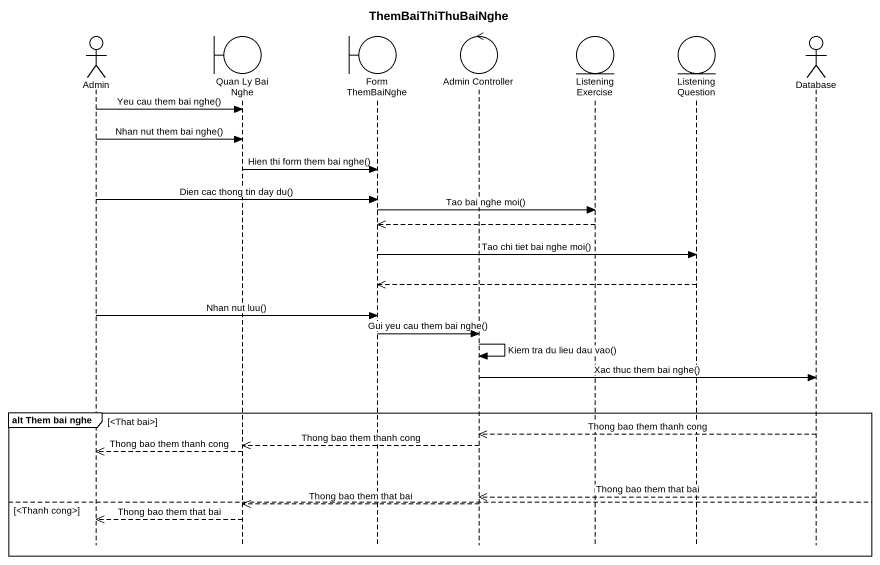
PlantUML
@startuml
title ThemBaiThiThuBaiNghe
hide footbox
actor Admin
boundary "Quan Ly Bai Nghe" as Quan_Ly_Bai_Nghe
boundary "Form ThemBaiNghe" as Form_ThemBaiNghe
control "Admin Controller" as Admin_Controller
entity "Listening Exercise" as Listening_Exercise
entity "Listening Question" as Listening_Question
actor "Database" as Database_

Admin -> Quan_Ly_Bai_Nghe : Yeu cau them bai nghe()
Admin -> Quan_Ly_Bai_Nghe : Nhan nut them bai nghe()
Quan_Ly_Bai_Nghe -> Form_ThemBaiNghe : Hien thi form them bai nghe()
Admin -> Form_ThemBaiNghe : Dien cac thong tin day du()
Form_ThemBaiNghe -> Listening_Exercise : Tao bai nghe moi()
Listening_Exercise -->> Form_ThemBaiNghe
Form_ThemBaiNghe -> Listening_Question : Tao chi tiet bai nghe moi()
Listening_Question -->> Form_ThemBaiNghe
Admin -> Form_ThemBaiNghe : Nhan nut luu()
Form_ThemBaiNghe -> Admin_Controller : Gui yeu cau them bai nghe()
Admin_Controller -> Admin_Controller : Kiem tra du lieu dau vao()
Admin_Controller -> Database_ : Xac thuc them bai nghe()
group alt Them bai nghe [<That bai>]
  Database_ -->> Admin_Controller : Thong bao them thanh cong
  Admin_Controller -->> Quan_Ly_Bai_Nghe : Thong bao them thanh cong
  Quan_Ly_Bai_Nghe -->> Admin : Thong bao them thanh cong
  Database_ -->> Admin_Controller : Thong bao them that bai
else <Thanh cong>
  Admin_Controller -->> Quan_Ly_Bai_Nghe : Thong bao them that bai
  Quan_Ly_Bai_Nghe -->> Admin : Thong bao them that bai
end
@enduml
